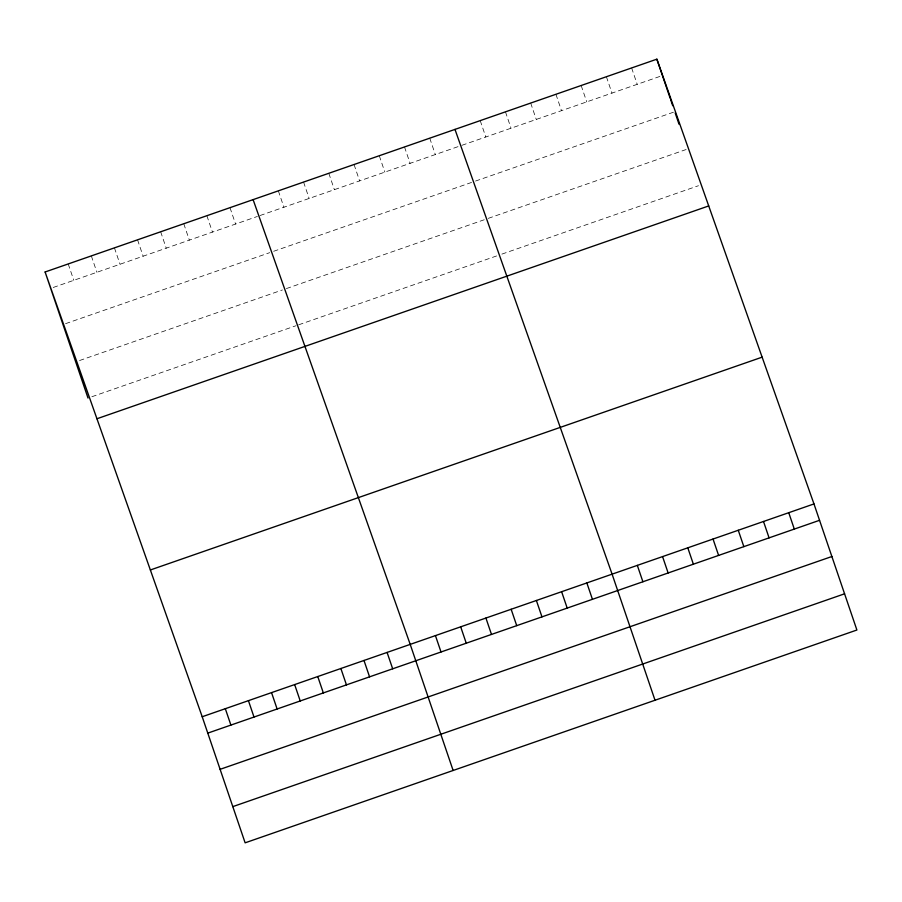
<?xml version="1.0" encoding="UTF-8"?>
<svg xmlns="http://www.w3.org/2000/svg" width="902" height="902" viewBox="0 0 902 902"><rect width="100%" height="100%" fill="white"/><g stroke="black" fill="none" stroke-linecap="round" stroke-linejoin="round"><path stroke-width="0.68" stroke-dasharray="4.51 3.38" d="M53.241 287.467L257.397 216.457M260.001 215.544L459.231 146.237M461.892 145.312L661.11 76.005M65.564 323.671L269.721 252.661M273.656 251.286L471.554 182.441M475.546 181.054L673.433 112.22M79.556 360.529L282.416 289.959M286.362 288.584L484.25 219.75M488.241 218.363L686.14 149.518M91.88 396.733L296.025 325.723M298.686 324.799L496.585 255.954M501.895 254.105L698.464 185.722M631.625 67.943L637.207 84.326M606.392 76.726L611.973 93.109M581.159 85.498L586.74 101.881M555.925 94.282L561.495 110.664M530.692 103.065L536.262 119.436M505.458 111.837L511.028 128.219M480.214 120.62L485.795 137.003M429.747 138.175L435.328 154.558M404.513 146.958L410.083 163.33M379.28 155.73L384.85 172.113M354.046 164.514L359.616 180.896M328.802 173.285L334.383 189.668M303.568 182.069L309.149 198.451M278.335 190.841L283.916 207.223M229.987 207.663L235.569 224.046M206.874 215.702L212.455 232.085M183.771 223.741L189.341 240.124M160.657 231.78L166.227 248.163M137.544 239.819L143.125 256.202M114.43 247.858L120.011 264.241M91.328 255.897L96.897 272.28M68.214 263.948L73.784 280.319"/><path stroke-width="1.35" d="M45.1 271.987L656.87 59.171L813.976 503.925L856.9 630.013L245.13 842.829L202.206 716.74L45.1 271.987L88.024 398.075M96.942 418.753L708.713 205.938M150.363 569.974L762.134 357.158M202.206 716.74L813.976 503.925M207.787 733.123L819.546 520.307M220.111 769.327L831.881 556.511M232.806 806.625L844.576 593.809M454.98 129.392L612.097 574.157L655.021 700.245M253.101 199.624L410.207 644.378L453.131 770.477M656.87 59.171L666.555 87.618M666.961 88.824L670.242 98.476M670.66 99.682L672.712 105.714M675.192 112.998L679.003 124.183M788.743 512.708L794.312 529.079M763.509 521.48L769.079 537.863M738.264 530.263L743.846 546.646M713.031 539.035L718.612 555.418M687.798 547.818L693.379 564.201M662.564 556.602L668.134 572.973M637.331 565.374L642.9 581.756M586.852 582.929L592.434 599.311M561.619 591.712L567.2 608.095M536.386 600.484L541.967 616.867M511.152 609.267L516.722 625.65M485.919 618.05L491.489 634.433M460.685 626.822L466.255 643.205M435.44 635.606L441.022 651.988M387.093 652.428L392.674 668.799M363.991 660.467L369.561 676.838M340.877 668.506L346.447 684.877M317.763 676.545L323.344 692.928M294.65 684.584L300.231 700.967M271.547 692.623L277.117 709.006M248.433 700.662L254.003 717.045M225.32 708.701L230.901 725.084"/></g></svg>
